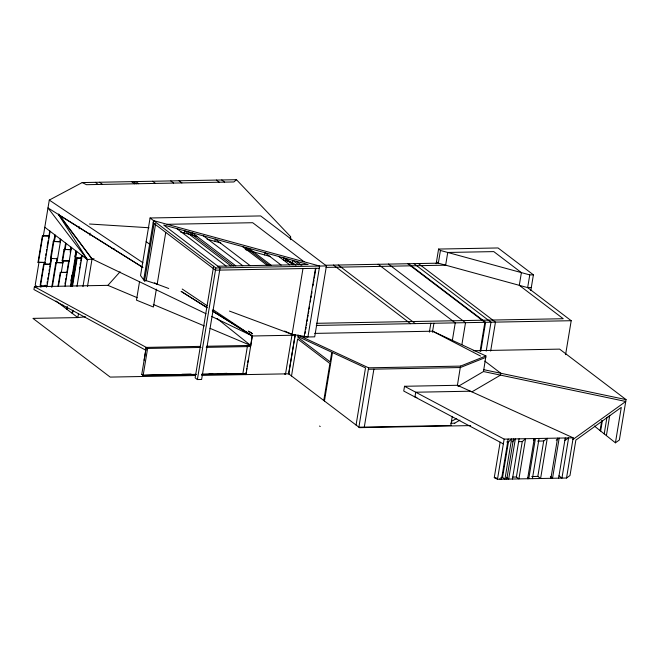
<?xml version="1.0" encoding="UTF-8"?>
<svg xmlns="http://www.w3.org/2000/svg" width="659" height="659" viewBox="0 0 659 659"><rect width="100%" height="100%" fill="white"/><g stroke="black" fill="none" stroke-linecap="round" stroke-linejoin="round"><path stroke-width="0.99" d="M246.145 372.401L245.964 374.617L242.874 373.571L201.613 374.32M252.224 335.719L250.519 346.527L206.218 347.351M450.904 425.475L358.891 427.189L368.612 367.821L297.992 335.052M458.03 386.462L483.475 371.536L485.947 355.951L460.501 366.107L457.428 385.293L573.182 437.831L566.526 478.022L497.487 479.299L494.275 477.594L500.14 442.173M58.041 285.998L60.299 272.389L67.292 272.571L66.889 272.266L68.742 260.725L62.144 260.849L64.03 249.448L71.081 249.67L64.03 249.448M70.974 247.15L70.159 252.175M144.107 360.267L146.24 347.375L34.425 286.714L33.906 289.532L145.721 350.184M38.016 262.307L44.96 262.455L38.016 262.307L42.407 235.782L49.351 235.93L42.407 235.782M38.37 262.579L42.761 236.054M39.005 262.208L35.199 285.182L37.332 286.805M43.305 236.235L49.293 200.072L82.202 182.568L236.474 179.701L290.578 236.622L290.718 239.678M43.651 264.127L50.652 264.317L43.651 264.127L40.125 285.454L40.529 285.767L47.127 285.644L51.649 258.32M40.529 285.767L44.062 264.44M44.277 264.168L44.606 262.183M45.092 259.234L45.422 257.265M45.743 255.305L46.072 253.336M46.394 251.376L46.723 249.407M47.044 247.446L48.181 240.568M48.511 238.607L49.763 231.021M40.858 287.25L41.188 285.265M44.639 264.432L50.125 231.293M53.264 241.458L60.389 241.738L53.264 241.458L50.446 258.452L57.58 258.732L57.045 258.328M50.076 264.16L51.064 258.163M53.881 241.186L54.87 235.189M50.99 258.855L53.799 241.861M46.402 287.242L46.715 285.331L44.837 285.372M47.053 283.304L47.39 281.269M47.728 279.243L48.058 277.208M48.395 275.174L48.733 273.147M49.071 271.113L49.409 269.086M49.746 267.052L51.072 259.012M54.054 241.029L55.043 235.041M54.458 241.342L55.455 235.345M51.723 287.316L55.826 262.529L62.91 262.784L55.826 262.529M52.374 286.698L57.061 258.221M59.854 241.334L60.241 238.995M56.905 262.801L60.785 239.398M58.445 286.303L60.694 272.694M62.416 262.414L65.62 243.072M61.271 272.694L63.231 260.849M64.994 250.214L66.114 243.451M70.529 249.341L70.859 247.347M64.961 283.93L65.282 281.986M65.603 280.042L65.925 278.098M66.246 276.154L66.567 274.21M65.035 286.179L71.444 247.504M79.179 228.821L79.517 226.811M74.78 256.829L75.093 254.926M75.406 253.023L75.719 251.128M70.851 280.915L71.172 278.971M71.493 277.027L71.815 275.083M66.641 309.079L67.053 306.608M70.398 286.36L76.238 251.145M67.177 309.491L67.589 307.012M71.007 286.385L76.765 251.549M72.07 286.163L76.732 257.998L81.667 258.221L76.732 257.998M72.474 286.476L77.136 258.303M81.024 258.443L81.354 256.45M72.103 313.231L72.597 310.216M79.426 268.979L79.764 266.969M80.093 264.959L80.423 262.941M80.76 260.931L81.691 255.297M72.506 313.544L73.009 310.521M77.004 286.385L82.095 255.601M89.772 235.189L90.11 233.154M78.503 313.552L77.836 317.589L32.95 318.379L110.193 377.096L195.566 375.506M82.96 286.624L87.425 259.654L58.733 214.85L142.846 267.472M87.499 286.368L92.038 258.946L58.676 213.977M139.568 281.467L136.479 300.142L153.399 307.02L156.356 289.153M315.488 268.32L304.112 337.037L314.689 336.84L326.427 265.923L260.659 215.93L150.079 217.989L140.54 275.569L144.576 281.022L146.207 280.652L155.664 223.492M144.576 281.022L154.091 223.525M200.501 346.37L146.232 347.4L141.776 374.337L143.151 375.375L196.489 374.411M165.722 232.586L157.18 284.186L168.745 288.494M146.232 347.4L147.608 348.438L143.151 375.375L195.583 374.403M184.256 232.957L184.619 230.749L230.947 265.964M214.949 241.351L215.312 239.151L250.123 265.61M213.615 266.285L195.146 377.871L197.37 379.559L201.613 379.485L220.081 267.9L163.679 225.024L308.115 264.531L217.857 266.211M197.37 379.559L215.839 267.974L150.079 217.989M245.337 249.662L245.7 247.463L269.111 265.256M248.517 250.535L248.764 249.069M247.347 346.585L242.874 373.571L245.964 374.567L252.356 335.991L213.005 309.656M264.531 254.918L264.893 252.71L281.105 265.033M246.491 370.35L246.82 368.34M247.15 366.33L247.487 364.32M247.817 362.31L248.155 360.3M285.347 260.61L285.709 258.402L294.112 264.794M290.257 238.607L290.578 236.622M295.982 265.272L292.374 262.529L292.744 260.33L298.511 264.712M302.901 269.02L285.429 374.576L284.523 373.9M470.633 425.59L359.509 427.658L288.675 373.818L295.075 335.192L252.356 335.991L211.58 316.394M295.306 334.797L288.675 373.818M291.509 375.976L297.637 338.973L329.904 363.504L323.783 400.507M305.117 333.372L305.447 331.345M305.784 329.319L306.122 327.292M306.46 325.266L306.789 323.239M307.127 321.213L307.465 319.187M307.794 317.16L308.132 315.134M308.47 313.107L308.807 311.081M309.137 309.055L309.475 307.028M310.315 301.962L310.653 299.936M310.982 297.909L311.32 295.883M311.658 293.856L311.995 291.83M312.976 285.866L313.297 283.922M313.626 281.97L313.948 280.026M314.269 278.073L315.883 268.337M324.442 401.01L332.466 352.54L365.514 367.879L356.058 425.039M364.295 427.09L373.892 369.155M457.428 385.293L404.527 386.281L403.736 391.042L503.352 443.878M436.159 263.765L438.589 249.061L498.047 247.957L533.403 274.836L530.808 290.537M438.589 249.061L440.443 250.469L438.334 263.172L325.422 265.272M429.371 332.161L430.854 323.174M432.436 332.243L433.927 323.256M452.28 340.835L455.254 322.861L378.109 264.218M461.885 344.641L465.526 322.671L388.382 264.028M450.781 425.483L452.288 416.373M480.073 351.272L484.867 322.309L407.715 263.674M480.798 351.255L485.592 322.3L408.448 263.658M486.185 351.156L490.98 322.202L413.836 263.559M490.658 351.074L495.453 322.119L418.308 263.476M533.403 274.836L529.77 274.902L527.661 287.612L571.205 320.711L565.587 354.657M497.487 479.299L504.143 439.116L404.527 386.281M508.171 439.042L501.515 479.225L499.703 478.821M502.57 477.371L508.435 441.95L511.582 438.976L504.934 479.167L502.57 477.371L500.881 477.413M506.812 479.126L513.46 438.943M512.438 479.027L519.094 438.836M516.392 476.992L522.257 441.571L525.569 438.721L518.913 478.904L516.392 476.992L512.735 477.091M527.628 478.739L534.276 438.556M532.406 478.656L539.062 438.466M537.835 476.399L543.7 440.978L547.25 438.317L540.602 478.5L537.835 476.399L531.764 476.564M550.916 478.31L557.572 438.128M558.601 478.162L565.249 437.98M600.077 430.574L601.758 420.458M600.654 431.035L602.326 420.912M604.212 433.869L606.89 417.674M606.395 435.607L609.748 415.368M594.377 426.035L615.424 442.815L621.289 407.386L575.859 440.097L569.994 475.518L566.526 478.022M473.277 350.728L559.631 349.122L626.05 399.609L619.369 439.973L615.424 442.815M304.112 337.037L304.615 336.411M34.425 286.714L107.895 285.347L120.07 271.796M512.142 441.843L515.338 438.91L508.682 479.093L506.285 477.264M236.474 179.701L233.896 181.95L86.486 184.693L82.202 182.568M533.37 440.196L535.421 438.54L528.773 478.722L527.455 477.717M572.902 439.512L625.745 401.471L483.475 371.536M556.237 440.146L559.186 438.095L552.53 478.277L550.356 476.63M564.804 440.401L568.593 437.922L561.946 478.104L558.939 475.823M471.902 391.866L500.519 375.119L500.824 373.266L484.826 361.099M454.661 423.202L459.924 420.113M451.464 421.373L456.736 418.44M485.815 357.384L460.369 367.541L368.48 369.254M44.796 227.248L87.425 259.654L94.048 258.707M208.796 374.188L212.832 373.991M217.882 373.752L226.968 373.323M168.646 374.642L143.151 375.375L141.767 374.378M181.9 374.263L191.077 373.991M506.746 441.991L508.435 441.95M518.6 441.67L522.257 441.571M537.629 441.143L543.7 440.978M167.089 224.315L252.702 222.717L304.096 261.788M112.014 248.558L114.073 248.517M215.839 267.974L326.427 265.923M325.983 267.397L445.641 265.173L447.741 252.463L493.772 251.606L521.401 272.612L519.292 285.322L563.239 318.725L316.509 323.314M60.299 272.389L66.889 272.266M319.302 268.254L215.477 270.182L153.143 222.808M531.302 287.538L527.661 287.612L438.334 263.172L436.489 261.771M85.489 316.781L77.836 317.589L56.023 301.015M316.271 325.447L571.205 320.711M314.689 333.396L432.617 331.205L485.947 355.951M206.613 346.255L250.659 345.431L217.042 318.495M147.608 348.438L201.077 347.45M368.612 367.821L460.501 366.107M201.753 374.287L246.054 373.513M201.736 375.391L289.12 373.81M470.444 391.207L415.73 392.22L414.939 396.982L416.908 397.558M450.822 423.276L454.776 423.202M504.143 439.116L573.182 437.831M89.484 224.002L149.033 227.75M229.447 311.073L292.085 334.377L307.926 336.971L319.664 266.047L153.514 220.6L143.703 279.844L157.18 284.186L154.552 282.826M483.78 369.683L626.05 399.609M494.275 477.594L496.993 478.212M608.883 416.323L608.068 416.908M440.443 250.469L529.77 274.902M180.385 231.902L191.028 234.81M197.585 236.606L192 235.074L192.362 232.874L235.782 265.874M207.099 239.209L220.773 242.949M246.128 249.885L270.487 256.54M292.374 262.529L283.527 260.116L283.897 257.908L292.975 264.811M299.927 264.597L301.88 265.132M107.895 285.347L137.196 297.687M153.267 304.45L204.331 325.933M209.974 328.314L250.659 345.431M284.606 331.049L292.085 334.377M206.02 313.725L92.038 258.946L58.733 214.85M432.617 331.205L480.543 356.049M181.036 291.369L207.132 307.695L181.917 291.855M142.789 267.332L47.992 207.931L87.425 259.654M248.188 331.032L252.545 333.784L249.176 331.461M49.293 200.072L142.97 262.776M182.213 289.037L207.017 305.644M338.248 265.033L415.294 323.602M221.753 179.973L224.587 182.123M333.429 265.05L410.573 323.693M216.383 180.072L219.216 182.222M296.385 261.326L300.784 264.663M278.79 256.508L289.795 264.869M179.042 180.764L181.876 182.922M170.78 180.92L173.614 183.07M248.88 248.328L271.104 265.223M242.52 246.59L267.126 265.289M152.608 181.258L155.442 183.408M135.853 181.571L138.687 183.721M133.563 181.612L136.397 183.762M203.54 235.93L242.767 265.742M131.643 181.645L134.477 183.803M188.49 231.811L233.368 265.923M176.884 228.632L226.111 266.055M99.616 182.246L102.442 184.396M95.333 182.321L98.166 184.479M146.166 241.622L149.601 244.234M319.557 426.044L320.216 426.546M68.742 260.725L69.195 261.071L62.144 260.849M62.794 305.043L63.33 305.455M298.033 336.568L297.901 337.35L330.175 361.882L331.774 352.227L298.033 336.568M252.356 335.991L212.346 310.957L252.356 335.991"/></g></svg>
